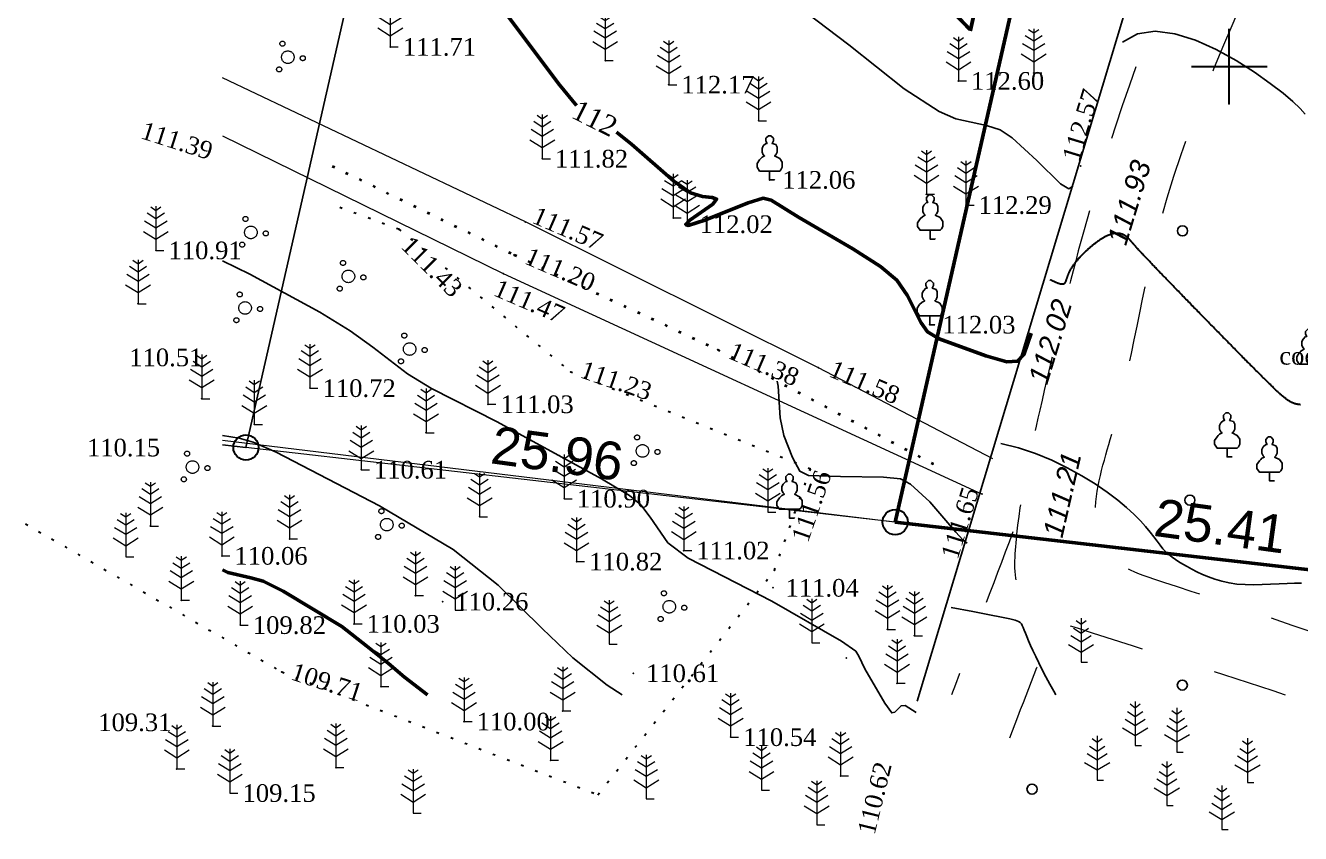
# Model space of a CAD drawing. Header units: millimetres. Extents: x 5405602 to 5405708, y 5524770 to 5524846.
# Drawn here: x 5405602.2 to 5405652.8, y 5524769.5 to 5524801.6 of the extents above; entities that cross this region are included whole.
import ezdxf
from ezdxf.enums import TextEntityAlignment as Align

# ---------------------------------------------------------------- set-up
doc = ezdxf.new("R2010")
doc.units = ezdxf.units.MM
for name, pattern in [('0', [0]), ('1', [6, 3, -3]), ('HIDDEN', [0.5, 0, -0.5]), ('суцільна', [50, 50, 0])]:
    doc.linetypes.add(name, pattern=pattern)
for name, color, linetype, lineweight in [('11900000', 1, 'Continuous', 30), ('Горизонтали--MAJ', 32, 'Continuous', 30), ('Контур', 7, 'HIDDEN', 30), ('ограждение', 7, 'ZABOR', 20), ('рельеф', 7, 'Continuous', 0), ('ТОЧКИ', 7, 'Continuous', 30), ('усл. знак', 7, 'суцільна', 20)]:
    doc.layers.add(name, color=color, linetype=linetype, lineweight=lineweight)
for name, color, linetype in [('12000000', 7, 'Continuous'), ('61420000', 7, 'Continuous'), ('71132010', 94, 'Continuous'), ('71132060', 7, '0'), ('SC007', 7, 'Continuous'), ('вис_1_1', 170, 'Continuous'), ('горизонт_1', 12, 'Continuous'), ('горизонтали', 42, 'Continuous'), ('Горизонтали--MIN', 32, 'Continuous'), ('Ділянки_Межі', 10, 'Continuous'), ('надписи', 7, 'Continuous'), ('Ограда каменная', 7, 'g5_472'), ('промеры', 185, 'Continuous'), ('Растительность', 7, 'Continuous')]:
    doc.layers.add(name, color=color, linetype=linetype)
doc.styles.get("Standard").update_dxf_attribs({"font": 'arial.ttf'})
doc.styles.add('times', font='times.ttf')
doc.styles.add('WMF-Arial Cyr2', font='ariali.ttf')
doc.linetypes.add('g5_472', pattern='A,0,-4,[25,GUGK_2005.shx,S=0.4,R=0,X=0,Y=-0.2],0', length=4)
doc.linetypes.add('ZABOR', pattern='A,1,-0.1,[132,ltypeshp.shx,S=0.25,R=0,X=-0.1,Y=0],-0.4,1', length=2.5)
doc.linetypes.add('ЗаборДерПр', pattern='A,1,[130,ltypeshp.shx,S=0.25,R=0,X=0,Y=-0.25],1.5', length=2.5)
doc.linetypes.add('канава 0', pattern='A,0.9,0,["|",Standard,S=0.25,R=0,X=0,Y=0],0.1', length=1)

# ---------------------------------------------------------------- blocks, each defined once
blk = doc.blocks.new('A$C51FE15A3')
at = {"layer": 'Растительность', "color": 94, "lineweight": 0}
for points in [[(-0.201, 1.726), (0, 1.584), (0.201, 1.726)], [(0, 1.75), (0, 0), (0.319, 0)], [(-0.447, 1.172), (0, 0.895), (0.447, 1.172)], [(-0.343, 1.489), (0, 1.267), (0.343, 1.489)], [(-0.493, 0.753), (0, 0.444), (0.493, 0.753)]]:
    blk.add_lwpolyline(points, dxfattribs=at)
blk = doc.blocks.new('A$C2ACB5305')
at = {"layer": 'Растительность'}
blk.add_lwpolyline([(0.2, 0), (0.2, 0), (0, 0), (0, 0.35), (-0.4, 0.35), (-0.5, 0.5), (-0.5, 0.65), (-0.4, 0.8), (-0.3, 0.9), (-0.2, 0.95), (-0.25, 1), (-0.3, 1.1), (-0.3, 1.25), (-0.25, 1.35), (-0.15, 1.45), (-0.1, 1.45), (-0.15, 1.55), (-0.15, 1.65), (-0.05, 1.75), (0.05, 1.75), (0.15, 1.65), (0.15, 1.55), (0.1, 1.45), (0.25, 1.4), (0.3, 1.3), (0.3, 1.1), (0.25, 1), (0.2, 0.95), (0.4, 0.85), (0.5, 0.7), (0.5, 0.5), (0.45, 0.4), (0.4, 0.35), (0, 0.35)], dxfattribs=at)
blk = doc.blocks.new('A$C72385B22')
at = {"layer": 'усл. знак'}
for centre, radius in [((-0.02, 1.49), 0.25), ((0, 0), 0.625), ((-1.29, -0.64), 0.25), ((1.28, -0.76), 0.25)]:
    blk.add_circle(centre, radius, dxfattribs=at)
blk = doc.blocks.new('SYMBOL71132010')
at = {"layer": 'SC007'}
for points in [[(0.05, 1.75), (-0.05, 1.75), (-0.15, 1.65), (-0.15, 1.55), (-0.1, 1.45), (-0.15, 1.45), (-0.25, 1.35), (-0.3, 1.25), (-0.3, 1.1), (-0.25, 1), (-0.2, 0.95), (-0.3, 0.9), (-0.35, 0.85), (-0.4, 0.8), (-0.5, 0.65), (-0.5, 0.5), (-0.4, 0.35), (-0.3, 0.35), (-0.1, 0.35), (0, 0.35), (0.15, 0.35), (0.4, 0.35), (0.45, 0.4), (0.5, 0.5), (0.5, 0.7), (0.4, 0.85), (0.2, 0.95), (0.25, 1), (0.3, 1.1), (0.3, 1.3), (0.25, 1.4), (0.1, 1.45), (0.15, 1.55), (0.15, 1.65), (0.05, 1.75)], [(0, 0.35), (0, 0), (0.2, 0)]]:
    blk.add_lwpolyline(points, dxfattribs=at)
blk = doc.blocks.new('SYMBOL71132060')
at = {"layer": 'SC007', "color": 94, "lineweight": 0}
for points in [[(-0.2, 1.65), (0, 1.5), (0.2, 1.65)], [(0, 1.75), (0, 0), (0.25, 0)], [(-0.4, 1.05), (0, 0.8), (0.4, 1.05)], [(-0.3, 1.35), (0, 1.15), (0.3, 1.35)], [(-0.5, 0.7), (0, 0.4), (0.5, 0.7)]]:
    blk.add_lwpolyline(points, dxfattribs=at)

msp = doc.modelspace()

# ---------------------------------------------------------------- hatches: boundary and pattern name
at = {"layer": '12000000', "lineweight": 15, "ltscale": 0.02, "extrusion": (-0.000964997, -0.001555, 0.999998)}
for points in [[(5404025.82, 5522173.277, 1), (5404026.157, 5522173.299, 1)], [(5404023.72, 5522172.639, 1), (5404024.057, 5522172.66, 1)], [(5404023.268, 5522161.132, 1), (5404023.605, 5522161.154, 1)]]:
    msp.add_hatch(color=7, dxfattribs=at).paths.add_polyline_path(points)

# ---------------------------------------------------------------- linework, layer by layer
at = {"layer": '11900000', "color": 0, "linetype": '0', "lineweight": 15, "ltscale": 0.7}
for points in [[(5405650, 5524798.496), (5405650, 5524801.504)], [(5405650, 5524798.496), (5405650, 5524801.504)], [(5405650, 5524798.496), (5405650, 5524801.504)], [(5405650, 5524798.496), (5405650, 5524801.504)], [(5405650, 5524798.496), (5405650, 5524801.504)], [(5405650, 5524798.496), (5405650, 5524801.504)], [(5405650, 5524798.496), (5405650, 5524801.504)], [(5405650, 5524798.496), (5405650, 5524801.504)], [(5405650, 5524798.496), (5405650, 5524801.504)], [(5405650, 5524798.496), (5405650, 5524801.504)], [(5405650, 5524798.496), (5405650, 5524801.504)], [(5405650, 5524798.496), (5405650, 5524801.504)], [(5405650, 5524798.496), (5405650, 5524801.504)], [(5405650, 5524798.496), (5405650, 5524801.504)], [(5405650, 5524798.496), (5405650, 5524801.504)], [(5405650, 5524798.496), (5405650, 5524801.504)], [(5405650, 5524798.496), (5405650, 5524801.504)], [(5405650, 5524798.496), (5405650, 5524801.504)], [(5405650, 5524798.496), (5405650, 5524801.504)], [(5405650, 5524798.496), (5405650, 5524801.504)], [(5405650, 5524798.496), (5405650, 5524801.504)], [(5405650, 5524798.496), (5405650, 5524801.504)], [(5405650, 5524798.496), (5405650, 5524801.504)], [(5405650, 5524798.496), (5405650, 5524801.504)], [(5405650, 5524798.496), (5405650, 5524801.504)], [(5405650, 5524798.496), (5405650, 5524801.504)], [(5405650, 5524798.496), (5405650, 5524801.504)], [(5405648.496, 5524800), (5405651.504, 5524800)], [(5405648.496, 5524800), (5405651.504, 5524800)], [(5405648.496, 5524800), (5405651.504, 5524800)], [(5405648.496, 5524800), (5405651.504, 5524800)], [(5405648.496, 5524800), (5405651.504, 5524800)], [(5405648.496, 5524800), (5405651.504, 5524800)], [(5405648.496, 5524800), (5405651.504, 5524800)], [(5405648.496, 5524800), (5405651.504, 5524800)], [(5405648.496, 5524800), (5405651.504, 5524800)], [(5405648.496, 5524800), (5405651.504, 5524800)], [(5405648.496, 5524800), (5405651.504, 5524800)], [(5405648.496, 5524800), (5405651.504, 5524800)], [(5405648.496, 5524800), (5405651.504, 5524800)], [(5405648.496, 5524800), (5405651.504, 5524800)], [(5405648.496, 5524800), (5405651.504, 5524800)]]:
    msp.add_lwpolyline(points, dxfattribs=at)
at = {"layer": '11900000', "linetype": '0', "lineweight": 15, "ltscale": 0.7}
for points in [[(5405650, 5524798.496), (5405650, 5524801.504)], [(5405650, 5524798.496), (5405650, 5524801.504)], [(5405650, 5524798.496), (5405650, 5524801.504)], [(5405650, 5524798.496), (5405650, 5524801.504)], [(5405650, 5524798.496), (5405650, 5524801.504)], [(5405648.496, 5524800), (5405651.504, 5524800)], [(5405648.496, 5524800), (5405651.504, 5524800)]]:
    msp.add_lwpolyline(points, dxfattribs=at)
at = {"layer": '11900000', "color": 7}
for points in [[(5405650, 5524798.5, 0), (5405650, 5524801.5, 0)], [(5405650, 5524798.5, 0), (5405650, 5524801.5, 0)], [(5405648.5, 5524800, 0), (5405651.5, 5524800, 0)], [(5405648.5, 5524800, 0), (5405651.5, 5524800, 0)]]:
    msp.add_polyline3d(points, dxfattribs=at)
at = {"layer": '61420000', "linetype": '1', "lineweight": 15}
for points, knots in [([(5405658.253, 5524839.913), (5405656.971, 5524836.476), (5405654.797, 5524830.706), (5405654.512, 5524822.839), (5405653.641, 5524816.985), (5405651.464, 5524811.523), (5405647.501, 5524803.754), (5405644.475, 5524795.086), (5405642.545, 5524786.661), (5405641.536, 5524782.343), (5405641.37, 5524778.552), (5405646.186, 5524776.965), (5405649.631, 5524775.925), (5405652.218, 5524775.054)], [267.344745, 267.344745, 267.344745, 267.344745, 278.270441, 285.703111, 290.811349, 295.944316, 303.243347, 316.96995, 323.468375, 328.835097, 330.952065, 333.544824, 342.077655, 342.077655, 342.077655, 342.077655]), ([(5405671.291, 5524770.616), (5405670.961, 5524770.745), (5405665.622, 5524772.827), (5405657.539, 5524776.098), (5405649.507, 5524778.853), (5405644.881, 5524780.314), (5405644.535, 5524782.9), (5405645.972, 5524787.059), (5405647.299, 5524796.414), (5405651.023, 5524803.154), (5405653.437, 5524810.013), (5405655.305, 5524809.769), (5405656.952, 5524810.286), (5405658.697, 5524809.22), (5405667.778, 5524806.956), (5405680.444, 5524800.22), (5405692.962, 5524795.021), (5405697.908, 5524793.036)], [193.245061, 193.245061, 193.245061, 193.245061, 194.298529, 210.268166, 218.737077, 221.680796, 222.725351, 226.119576, 234.832274, 250.19536, 252.103309, 253.101857, 255.347995, 257.070206, 258.899568, 283.531127, 299.526473, 299.526473, 299.526473, 299.526473])]:
    msp.add_open_spline(points, degree=3, knots=knots, dxfattribs=at)
for points in [[(5405641.406, 5524781.518), (5405640.591, 5524779.365), (5405639.775, 5524777.211), (5405638.971, 5524775.054)], [(5405641.282, 5524773.348), (5405641.854, 5524774.834), (5405642.43, 5524776.318), (5405643.007, 5524777.802)]]:
    msp.add_open_spline(points, degree=3, dxfattribs=at)
at = {"layer": 'вис_1_1', "color": 7}
for p in [(5405616.67, 5524800.78, 111.71), (5405625.21, 5524800.24, 112.17), (5405642.23, 5524799.75, 112.66), (5405627.73, 5524799.28, 112.17), (5405639.24, 5524799.43, 112.6), (5405631.3, 5524797.85, 112.23), (5405622.71, 5524796.34, 111.82), (5405644.1, 5524796.05, 112.57), (5405631.74, 5524795.5, 112.06), (5405637.97, 5524794.93, 112.29), (5405639.54, 5524794.5, 112.29), (5405627.91, 5524793.99, 111.93), (5405617.01, 5524793.54, 111.43), (5405622.04, 5524793.83, 111.57), (5405628.46, 5524793.74, 112.02), (5405638.12, 5524793.15, 112.16), (5405607.36, 5524792.7, 110.91), (5405621.59, 5524792.52, 111.2), (5405621.16, 5524791.78, 111.47), (5405606.65, 5524790.58, 110.75), (5405638.1, 5524789.75, 112.03), (5405629.68, 5524788.76, 111.38), (5405623.84, 5524787.87, 111.23), (5405633.68, 5524788.04, 111.58), (5405609.18, 5524786.81, 110.64), (5405613.48, 5524787.23, 110.72), (5405620.55, 5524786.59, 111.03), (5405611.27, 5524785.79, 110.57), (5405618.09, 5524785.46, 110.87), (5405615.52, 5524783.99, 110.61), (5405633.36, 5524784.01, 111.56), (5405638.23, 5524784.22, 111.59), (5405623.58, 5524782.84, 110.9), (5405640.18, 5524783.02, 111.65), (5405630.22, 5524782.7, 111.13), (5405607.14, 5524781.75, 110.06), (5405620.22, 5524782.12, 110.7), (5405632.53, 5524782.07, 111.19), (5405612.67, 5524781.24, 110.16), (5405628.33, 5524780.78, 111.02), (5405609.98, 5524780.57, 110.06), (5405624.07, 5524780.34, 110.82), (5405631.93, 5524779.99, 111.08), (5405631.87, 5524779.3, 111.04), (5405608.37, 5524778.81, 109.75), (5405617.67, 5524778.99, 110.19), (5405618.75, 5524778.75, 110.26), (5405610.71, 5524777.82, 109.82), (5405615.23, 5524777.87, 110.03), (5405636.42, 5524777.65, 111.11), (5405637.49, 5524777.4, 111.18), (5405634.79, 5524776.52, 110.96), (5405612.36, 5524775.96, 109.71), (5405626.33, 5524775.91, 110.61), (5405616.3, 5524775.38, 109.94), (5405636.8, 5524775.51, 111.1), (5405623.52, 5524774.41, 110.31), (5405609.62, 5524773.81, 109.41), (5405619.6, 5524773.99, 110), (5405630.19, 5524773.37, 110.54), (5405608.19, 5524772.11, 109.21), (5405614.51, 5524772.16, 109.53), (5405623.04, 5524772.45, 110.1), (5405634.56, 5524771.83, 110.65)]:
    msp.add_point(p, dxfattribs=at)
at = {"layer": 'горизонт_1', "color": 32}
for points in [[(5405633.19, 5524802.15, 112.5), (5405634.88, 5524800.86, 112.5), (5405637.09, 5524799.11, 112.5), (5405638.47, 5524798.21, 112.5), (5405639.14, 5524797.93, 112.5), (5405640.36, 5524797.66, 112.5), (5405640.9, 5524797.49, 112.5), (5405641.38, 5524797.17, 112.5), (5405642.35, 5524796.27, 112.5), (5405643.29, 5524795.34, 112.5), (5405643.63, 5524795.15, 112.5), (5405643.78, 5524795.25, 112.5)], [(5405610.002, 5524792.284, 111), (5405611.09, 5524791.76, 111), (5405613.87, 5524790.25, 111), (5405615.08, 5524789.51, 111), (5405615.98, 5524788.86, 111), (5405617.36, 5524787.8, 111), (5405618.31, 5524787.21, 111), (5405620.92, 5524785.89, 111), (5405625.06, 5524783.63, 111), (5405626.18, 5524782.96, 111), (5405626.62, 5524782.59, 111), (5405627, 5524782.11, 111), (5405627.69, 5524781.09, 111), (5405628.5, 5524780.48, 111), (5405631.83, 5524778.77, 111), (5405634.59, 5524777.18, 111), (5405635.16, 5524776.78, 111), (5405635.29, 5524776.59, 111), (5405635.52, 5524776.08, 111), (5405636.32, 5524774.72, 111), (5405636.59, 5524774.33, 111), (5405636.71, 5524774.36, 111), (5405636.96, 5524774.62, 111), (5405637.13, 5524774.63, 111), (5405637.56, 5524774.35, 111)], [(5405610.002, 5524785.353, 110.5), (5405610.67, 5524785.24, 110.5), (5405611.23, 5524785.09, 110.5), (5405612.14, 5524784.69, 110.5), (5405616.24, 5524782.55, 110.5), (5405619.17, 5524780.82, 110.5), (5405620.95, 5524779.41, 110.5), (5405622.71, 5524777.68, 110.5), (5405623.92, 5524776.52, 110.5), (5405625.28, 5524775.43, 110.5), (5405625.877, 5524775.054, 110.5)]]:
    msp.add_polyline3d(points, dxfattribs=at)
at = {"layer": 'горизонтали', "color": 32, "lineweight": 50}
for points in [[(5405610.002, 5524806.99, 112), (5405610.05, 5524806.95, 112), (5405610.54, 5524806.77, 112), (5405611.52, 5524806.66, 112), (5405612.77, 5524806.61, 112), (5405613.44, 5524806.52, 112), (5405613.97, 5524806.31, 112), (5405614.59, 5524805.86, 112), (5405615.88, 5524804.82, 112), (5405616.54, 5524804.63, 112), (5405617.48, 5524804.63, 112), (5405618.07, 5524804.55, 112), (5405618.63, 5524804.3, 112), (5405619.41, 5524803.75, 112), (5405621.27, 5524802.09, 112), (5405623.39, 5524799.28, 112), (5405624.07, 5524798.45, 112)], [(5405625.654, 5524797.392, 112), (5405626.25, 5524796.92, 112), (5405627.94, 5524795.45, 112), (5405628.6, 5524794.98, 112), (5405629.07, 5524794.84, 112), (5405629.46, 5524794.8, 112), (5405629.63, 5524794.74, 112), (5405629.48, 5524794.54, 112), (5405628.57, 5524793.9, 112), (5405628.41, 5524793.73, 112), (5405628.51, 5524793.69, 112), (5405629.16, 5524793.9, 112), (5405630.89, 5524794.59, 112), (5405631.48, 5524794.77, 112), (5405631.8, 5524794.69, 112), (5405632.89, 5524794.02, 112), (5405635.05, 5524792.76, 112), (5405636.14, 5524792.06, 112), (5405636.79, 5524791.52, 112), (5405637.21, 5524790.92, 112), (5405637.76, 5524789.82, 112), (5405638.01, 5524789.47, 112), (5405638.48, 5524789.19, 112), (5405640.33, 5524788.51, 112), (5405641.16, 5524788.28, 112), (5405641.59, 5524788.3, 112), (5405641.84, 5524788.57, 112), (5405642.13, 5524789.41, 112)], [(5405610.002, 5524780.01, 110), (5405610.22, 5524779.91, 110), (5405611.13, 5524779.7, 110), (5405611.62, 5524779.57, 110), (5405612.41, 5524779.17, 110), (5405614.75, 5524777.76, 110), (5405615.74, 5524776.98, 110), (5405616.6, 5524776.29, 110), (5405617.24, 5524775.75, 110), (5405618.15, 5524775.054, 110)]]:
    msp.add_polyline3d(points, dxfattribs=at)
at = {"layer": 'горизонтали', "color": 32}
msp.add_polyline3d([(5405632.045, 5524787.504, 111.5), (5405632.08, 5524787.31, 111.5), (5405632.16, 5524786.05, 111.5), (5405632.3, 5524785.35, 111.5), (5405632.65, 5524784.47, 111.5), (5405632.94, 5524783.93, 111.5), (5405633.28, 5524783.76, 111.5), (5405634.56, 5524783.72, 111.5), (5405636.27, 5524783.7, 111.5), (5405636.94, 5524783.63, 111.5), (5405637.34, 5524783.42, 111.5), (5405638.1, 5524782.71, 111.5), (5405639.14, 5524781.51, 111.5), (5405639.42, 5524781.2, 111.5), (5405639.59, 5524781.07, 111.5)], dxfattribs=at)
at = {"layer": 'Горизонтали--MAJ'}
msp.add_lwpolyline([(5405652.834, 5524786.571), (5405652.815, 5524786.572), (5405652.797, 5524786.574), (5405652.778, 5524786.576), (5405652.76, 5524786.578), (5405652.742, 5524786.581), (5405652.725, 5524786.583), (5405652.707, 5524786.587), (5405652.69, 5524786.59), (5405652.673, 5524786.593), (5405652.656, 5524786.597), (5405652.639, 5524786.602), (5405652.622, 5524786.606), (5405652.605, 5524786.611), (5405652.588, 5524786.617), (5405652.572, 5524786.622), (5405652.555, 5524786.628), (5405652.539, 5524786.635), (5405652.522, 5524786.642), (5405652.506, 5524786.649), (5405652.489, 5524786.656), (5405652.472, 5524786.664), (5405652.456, 5524786.673), (5405652.439, 5524786.682), (5405652.422, 5524786.691), (5405652.405, 5524786.701), (5405652.387, 5524786.711), (5405652.37, 5524786.722), (5405652.352, 5524786.733), (5405652.335, 5524786.745), (5405652.317, 5524786.758), (5405652.298, 5524786.77), (5405652.28, 5524786.784), (5405652.261, 5524786.798), (5405652.242, 5524786.812), (5405652.223, 5524786.827), (5405652.203, 5524786.843), (5405652.183, 5524786.859), (5405652.162, 5524786.876), (5405652.142, 5524786.893), (5405652.12, 5524786.911), (5405652.099, 5524786.93), (5405652.077, 5524786.949), (5405652.054, 5524786.969), (5405652.031, 5524786.989), (5405652.008, 5524787.01), (5405651.984, 5524787.032), (5405651.959, 5524787.055), (5405651.934, 5524787.078), (5405651.908, 5524787.102), (5405651.882, 5524787.126), (5405651.855, 5524787.152), (5405651.828, 5524787.178), (5405651.8, 5524787.205), (5405651.771, 5524787.232), (5405651.742, 5524787.26), (5405651.712, 5524787.29), (5405651.681, 5524787.319), (5405651.65, 5524787.35), (5405651.618, 5524787.381), (5405651.585, 5524787.413), (5405651.551, 5524787.446), (5405651.517, 5524787.479), (5405651.483, 5524787.514), (5405651.447, 5524787.549), (5405651.411, 5524787.584), (5405651.374, 5524787.621), (5405651.337, 5524787.658), (5405651.299, 5524787.695), (5405651.261, 5524787.733), (5405651.222, 5524787.772), (5405651.182, 5524787.812), (5405651.142, 5524787.852), (5405651.101, 5524787.893), (5405651.06, 5524787.934), (5405651.018, 5524787.976), (5405650.976, 5524788.018), (5405650.934, 5524788.061), (5405650.89, 5524788.104), (5405650.847, 5524788.148), (5405650.803, 5524788.192), (5405650.759, 5524788.236), (5405650.714, 5524788.281), (5405650.669, 5524788.327), (5405650.623, 5524788.373), (5405650.578, 5524788.419), (5405650.531, 5524788.466), (5405650.485, 5524788.512), (5405650.438, 5524788.56), (5405650.391, 5524788.607), (5405650.344, 5524788.655), (5405650.296, 5524788.703), (5405650.249, 5524788.752), (5405650.201, 5524788.8), (5405650.153, 5524788.849), (5405650.104, 5524788.898), (5405650.056, 5524788.947), (5405650.007, 5524788.997), (5405649.958, 5524789.047), (5405649.909, 5524789.096), (5405649.86, 5524789.146), (5405649.811, 5524789.196), (5405649.762, 5524789.246), (5405649.713, 5524789.296), (5405649.663, 5524789.347), (5405649.614, 5524789.397), (5405649.565, 5524789.447), (5405649.515, 5524789.498), (5405649.466, 5524789.548), (5405649.416, 5524789.598), (5405649.367, 5524789.649), (5405649.318, 5524789.699), (5405649.269, 5524789.749), (5405649.22, 5524789.799), (5405649.171, 5524789.849), (5405649.122, 5524789.899), (5405649.073, 5524789.949), (5405649.025, 5524789.998), (5405648.976, 5524790.048), (5405648.928, 5524790.097), (5405648.88, 5524790.146), (5405648.833, 5524790.195), (5405648.785, 5524790.244), (5405648.738, 5524790.292), (5405648.691, 5524790.34), (5405648.644, 5524790.388), (5405648.597, 5524790.436), (5405648.551, 5524790.483), (5405648.505, 5524790.531), (5405648.459, 5524790.578), (5405648.414, 5524790.624), (5405648.369, 5524790.67), (5405648.324, 5524790.717), (5405648.279, 5524790.762), (5405648.235, 5524790.808), (5405648.191, 5524790.853), (5405648.147, 5524790.898), (5405648.104, 5524790.942), (5405648.061, 5524790.986), (5405648.018, 5524791.03), (5405647.976, 5524791.074), (5405647.934, 5524791.117), (5405647.893, 5524791.159), (5405647.851, 5524791.202), (5405647.811, 5524791.244), (5405647.77, 5524791.286), (5405647.73, 5524791.327), (5405647.69, 5524791.368), (5405647.651, 5524791.408), (5405647.612, 5524791.449), (5405647.574, 5524791.488), (5405647.536, 5524791.528), (5405647.498, 5524791.567), (5405647.461, 5524791.605), (5405647.424, 5524791.644), (5405647.387, 5524791.681), (5405647.351, 5524791.719), (5405647.316, 5524791.755), (5405647.281, 5524791.792), (5405647.246, 5524791.828), (5405647.212, 5524791.863), (5405647.178, 5524791.898), (5405647.145, 5524791.933), (5405647.112, 5524791.967), (5405647.08, 5524792.001), (5405647.048, 5524792.034), (5405647.017, 5524792.067), (5405646.986, 5524792.099), (5405646.955, 5524792.131), (5405646.926, 5524792.162), (5405646.896, 5524792.193), (5405646.867, 5524792.223), (5405646.839, 5524792.253), (5405646.811, 5524792.282), (5405646.784, 5524792.311), (5405646.758, 5524792.339), (5405646.731, 5524792.366), (5405646.706, 5524792.393), (5405646.681, 5524792.42), (5405646.656, 5524792.446), (5405646.633, 5524792.471), (5405646.609, 5524792.496), (5405646.587, 5524792.52), (5405646.564, 5524792.544), (5405646.543, 5524792.567), (5405646.522, 5524792.59), (5405646.501, 5524792.612), (5405646.482, 5524792.633), (5405646.462, 5524792.654), (5405646.444, 5524792.675), (5405646.426, 5524792.694), (5405646.408, 5524792.713), (5405646.391, 5524792.732), (5405646.375, 5524792.75), (5405646.359, 5524792.768), (5405646.343, 5524792.785), (5405646.328, 5524792.802), (5405646.314, 5524792.818), (5405646.3, 5524792.833), (5405646.286, 5524792.848), (5405646.273, 5524792.863), (5405646.26, 5524792.877), (5405646.248, 5524792.891), (5405646.236, 5524792.904), (5405646.225, 5524792.917), (5405646.214, 5524792.93), (5405646.203, 5524792.942), (5405646.193, 5524792.954), (5405646.183, 5524792.965), (5405646.174, 5524792.976), (5405646.164, 5524792.987), (5405646.156, 5524792.997), (5405646.147, 5524793.007), (5405646.139, 5524793.016), (5405646.131, 5524793.026), (5405646.123, 5524793.035), (5405646.115, 5524793.043), (5405646.108, 5524793.052), (5405646.101, 5524793.06), (5405646.094, 5524793.068), (5405646.088, 5524793.075), (5405646.081, 5524793.083), (5405646.075, 5524793.09), (5405646.069, 5524793.097), (5405646.063, 5524793.103), (5405646.057, 5524793.11), (5405646.052, 5524793.116), (5405646.046, 5524793.122), (5405646.041, 5524793.128), (5405646.036, 5524793.134), (5405646.031, 5524793.14), (5405646.025, 5524793.145), (5405646.02, 5524793.151), (5405646.015, 5524793.156), (5405646.011, 5524793.161), (5405646.006, 5524793.166), (5405646.001, 5524793.171), (5405645.996, 5524793.176), (5405645.991, 5524793.181), (5405645.986, 5524793.185), (5405645.981, 5524793.19), (5405645.976, 5524793.195), (5405645.971, 5524793.199), (5405645.966, 5524793.204), (5405645.961, 5524793.208), (5405645.955, 5524793.213), (5405645.95, 5524793.218), (5405645.944, 5524793.222), (5405645.939, 5524793.227), (5405645.933, 5524793.232), (5405645.927, 5524793.236), (5405645.921, 5524793.241), (5405645.915, 5524793.246), (5405645.908, 5524793.251), (5405645.902, 5524793.255), (5405645.895, 5524793.26), (5405645.888, 5524793.265), (5405645.881, 5524793.27), (5405645.874, 5524793.275), (5405645.866, 5524793.28), (5405645.859, 5524793.284), (5405645.851, 5524793.289), (5405645.843, 5524793.294), (5405645.835, 5524793.299), (5405645.827, 5524793.303), (5405645.818, 5524793.308), (5405645.809, 5524793.313), (5405645.8, 5524793.317), (5405645.791, 5524793.321), (5405645.782, 5524793.326), (5405645.772, 5524793.33), (5405645.762, 5524793.334), (5405645.753, 5524793.338), (5405645.742, 5524793.342), (5405645.732, 5524793.345), (5405645.721, 5524793.349), (5405645.711, 5524793.352), (5405645.7, 5524793.355), (5405645.688, 5524793.358), (5405645.677, 5524793.361), (5405645.665, 5524793.364), (5405645.653, 5524793.366), (5405645.641, 5524793.368), (5405645.629, 5524793.37), (5405645.616, 5524793.372), (5405645.603, 5524793.373), (5405645.59, 5524793.374), (5405645.577, 5524793.375), (5405645.564, 5524793.376), (5405645.55, 5524793.376), (5405645.536, 5524793.376), (5405645.522, 5524793.376), (5405645.507, 5524793.376), (5405645.492, 5524793.375), (5405645.477, 5524793.374), (5405645.462, 5524793.372), (5405645.447, 5524793.37), (5405645.431, 5524793.368), (5405645.415, 5524793.365), (5405645.399, 5524793.362), (5405645.382, 5524793.359), (5405645.366, 5524793.355), (5405645.349, 5524793.351), (5405645.331, 5524793.347), (5405645.314, 5524793.342), (5405645.296, 5524793.336), (5405645.278, 5524793.33), (5405645.259, 5524793.324), (5405645.241, 5524793.317), (5405645.222, 5524793.31), (5405645.203, 5524793.302), (5405645.183, 5524793.294), (5405645.164, 5524793.286), (5405645.144, 5524793.277), (5405645.123, 5524793.267), (5405645.103, 5524793.257), (5405645.082, 5524793.246), (5405645.061, 5524793.235), (5405645.04, 5524793.224), (5405645.018, 5524793.212), (5405644.997, 5524793.199), (5405644.975, 5524793.186), (5405644.953, 5524793.173), (5405644.931, 5524793.159), (5405644.908, 5524793.145), (5405644.885, 5524793.13), (5405644.863, 5524793.115), (5405644.84, 5524793.1), (5405644.817, 5524793.084), (5405644.794, 5524793.068), (5405644.77, 5524793.052), (5405644.747, 5524793.035), (5405644.724, 5524793.018), (5405644.7, 5524793), (5405644.677, 5524792.983), (5405644.653, 5524792.965), (5405644.629, 5524792.946), (5405644.606, 5524792.928), (5405644.582, 5524792.909), (5405644.559, 5524792.89), (5405644.535, 5524792.871), (5405644.512, 5524792.851), (5405644.488, 5524792.831), (5405644.465, 5524792.811), (5405644.441, 5524792.791), (5405644.418, 5524792.771), (5405644.395, 5524792.751), (5405644.372, 5524792.73), (5405644.349, 5524792.709), (5405644.326, 5524792.688), (5405644.303, 5524792.667), (5405644.281, 5524792.646), (5405644.258, 5524792.625), (5405644.236, 5524792.604), (5405644.214, 5524792.582), (5405644.192, 5524792.561), (5405644.171, 5524792.54), (5405644.15, 5524792.518), (5405644.128, 5524792.497), (5405644.108, 5524792.475), (5405644.087, 5524792.453), (5405644.067, 5524792.432), (5405644.047, 5524792.41), (5405644.027, 5524792.389), (5405644.008, 5524792.368), (5405643.989, 5524792.346), (5405643.97, 5524792.325), (5405643.952, 5524792.304), (5405643.934, 5524792.283), (5405643.916, 5524792.262), (5405643.899, 5524792.241), (5405643.882, 5524792.22), (5405643.866, 5524792.199), (5405643.85, 5524792.179), (5405643.834, 5524792.158), (5405643.819, 5524792.138), (5405643.805, 5524792.118), (5405643.79, 5524792.098), (5405643.777, 5524792.079), (5405643.763, 5524792.059), (5405643.751, 5524792.04), (5405643.738, 5524792.021), (5405643.726, 5524792.003), (5405643.715, 5524791.984), (5405643.704, 5524791.966), (5405643.693, 5524791.948), (5405643.683, 5524791.93), (5405643.673, 5524791.912), (5405643.664, 5524791.895), (5405643.655, 5524791.878), (5405643.646, 5524791.861), (5405643.638, 5524791.844), (5405643.63, 5524791.827), (5405643.622, 5524791.811), (5405643.615, 5524791.795), (5405643.608, 5524791.78), (5405643.601, 5524791.764), (5405643.595, 5524791.749), (5405643.589, 5524791.734), (5405643.583, 5524791.719), (5405643.577, 5524791.705), (5405643.572, 5524791.691), (5405643.567, 5524791.677), (5405643.562, 5524791.663), (5405643.557, 5524791.65), (5405643.553, 5524791.637), (5405643.548, 5524791.624), (5405643.544, 5524791.611), (5405643.54, 5524791.599), (5405643.536, 5524791.587), (5405643.532, 5524791.575), (5405643.528, 5524791.564), (5405643.525, 5524791.553), (5405643.521, 5524791.542), (5405643.518, 5524791.531), (5405643.514, 5524791.521), (5405643.511, 5524791.511), (5405643.508, 5524791.501), (5405643.505, 5524791.492), (5405643.501, 5524791.483), (5405643.498, 5524791.474), (5405643.495, 5524791.465), (5405643.492, 5524791.457), (5405643.488, 5524791.449), (5405643.485, 5524791.441), (5405643.482, 5524791.434), (5405643.478, 5524791.427), (5405643.475, 5524791.42), (5405643.471, 5524791.414), (5405643.467, 5524791.408), (5405643.464, 5524791.402), (5405643.46, 5524791.396), (5405643.456, 5524791.391), (5405643.451, 5524791.386), (5405643.447, 5524791.382), (5405643.442, 5524791.378), (5405643.437, 5524791.374), (5405643.432, 5524791.37), (5405643.427, 5524791.367), (5405643.422, 5524791.364), (5405643.416, 5524791.361), (5405643.41, 5524791.359), (5405643.404, 5524791.357), (5405643.398, 5524791.356), (5405643.391, 5524791.354), (5405643.385, 5524791.353), (5405643.378, 5524791.353), (5405643.37, 5524791.352), (5405643.363, 5524791.352), (5405643.355, 5524791.352), (5405643.348, 5524791.353), (5405643.339, 5524791.353), (5405643.331, 5524791.354), (5405643.323, 5524791.356), (5405643.314, 5524791.357), (5405643.306, 5524791.359), (5405643.297, 5524791.361), (5405643.288, 5524791.363), (5405643.279, 5524791.365), (5405643.269, 5524791.367), (5405643.26, 5524791.37), (5405643.25, 5524791.373), (5405643.241, 5524791.376), (5405643.231, 5524791.379), (5405643.222, 5524791.382), (5405643.212, 5524791.386), (5405643.202, 5524791.389), (5405643.192, 5524791.393), (5405643.182, 5524791.396), (5405643.173, 5524791.4), (5405643.163, 5524791.404), (5405643.153, 5524791.408), (5405643.143, 5524791.412), (5405643.133, 5524791.416), (5405643.123, 5524791.42), (5405643.114, 5524791.425), (5405643.104, 5524791.429), (5405643.094, 5524791.433), (5405643.085, 5524791.437), (5405643.075, 5524791.442), (5405643.066, 5524791.446), (5405643.057, 5524791.45), (5405643.048, 5524791.454), (5405643.039, 5524791.458), (5405643.03, 5524791.463), (5405643.021, 5524791.467), (5405643.012, 5524791.471), (5405643.003, 5524791.475), (5405642.994, 5524791.479), (5405642.984, 5524791.484), (5405642.975, 5524791.488), (5405642.965, 5524791.492), (5405642.955, 5524791.497), (5405642.945, 5524791.501), (5405642.934, 5524791.506), (5405642.922, 5524791.511), (5405642.91, 5524791.515), (5405642.897, 5524791.52), (5405642.883, 5524791.525)], dxfattribs=at)
at = {"layer": 'Горизонтали--MIN'}
for points in [[(5405645.758, 5524800.962), (5405646.355, 5524801.304), (5405647.06, 5524801.402), (5405647.839, 5524801.301), (5405648.656, 5524801.044), (5405649.479, 5524800.675), (5405650.272, 5524800.237), (5405651, 5524799.775), (5405651.63, 5524799.333), (5405652.135, 5524798.944), (5405652.523, 5524798.614), (5405652.811, 5524798.335), (5405653.015, 5524798.103)], [(5405640.92, 5524785.025), (5405641.62, 5524784.855), (5405642.298, 5524784.632), (5405642.948, 5524784.367), (5405643.564, 5524784.071), (5405644.14, 5524783.754), (5405644.67, 5524783.427), (5405645.147, 5524783.101), (5405645.566, 5524782.785), (5405645.921, 5524782.49), (5405646.22, 5524782.215), (5405646.469, 5524781.962), (5405646.677, 5524781.729), (5405646.851, 5524781.516), (5405647, 5524781.322), (5405647.13, 5524781.148), (5405647.25, 5524780.993), (5405647.366, 5524780.855), (5405647.482, 5524780.733), (5405647.601, 5524780.623), (5405647.725, 5524780.522), (5405647.857, 5524780.427), (5405647.998, 5524780.334), (5405648.152, 5524780.241), (5405648.322, 5524780.145), (5405648.508, 5524780.043), (5405648.712, 5524779.938), (5405648.933, 5524779.834), (5405649.172, 5524779.734), (5405649.429, 5524779.643), (5405649.702, 5524779.562), (5405649.994, 5524779.498), (5405650.302, 5524779.452), (5405650.627, 5524779.427), (5405650.963, 5524779.42), (5405651.304, 5524779.427), (5405651.643, 5524779.441), (5405651.975, 5524779.458), (5405652.293, 5524779.473), (5405652.59, 5524779.482), (5405652.862, 5524779.479)], [(5405638.956, 5524778.525), (5405639.814, 5524778.356), (5405640.468, 5524778.229), (5405640.948, 5524778.134), (5405641.281, 5524778.064), (5405641.498, 5524778.011), (5405641.627, 5524777.967), (5405641.698, 5524777.923), (5405641.739, 5524777.872), (5405641.776, 5524777.807), (5405641.814, 5524777.725), (5405641.856, 5524777.624), (5405641.905, 5524777.504), (5405641.961, 5524777.364), (5405642.028, 5524777.201), (5405642.108, 5524777.016), (5405642.202, 5524776.806), (5405642.312, 5524776.571), (5405642.436, 5524776.316), (5405642.572, 5524776.046), (5405642.718, 5524775.765), (5405642.871, 5524775.48), (5405643.029, 5524775.195), (5405643.111, 5524775.054)]]:
    msp.add_lwpolyline(points, dxfattribs=at)
at = {"layer": 'Ділянки_Межі', "lineweight": 50}
msp.add_lwpolyline([(5405636.727, 5524781.91), (5405646.236, 5524823.743), (5405649.017, 5524835.388), (5405673.52, 5524829.82), (5405661.97, 5524779.01)], close=True, dxfattribs=at)
at = {"layer": 'Ділянки_Межі', "lineweight": 25}
msp.add_lwpolyline([(5405610.002, 5524828.105), (5405620.476, 5524826.844), (5405610.939, 5524784.872), (5405610.002, 5524784.98)], dxfattribs=at)
at = {"layer": 'Ділянки_Межі', "lineweight": 0}
msp.add_lwpolyline([(5405610.939, 5524784.872), (5405620.476, 5524826.844), (5405646.236, 5524823.743), (5405636.727, 5524781.91)], close=True, dxfattribs=at)
at = {"layer": 'Контур', "color": 7, "linetype": 'HIDDEN'}
for points, elevation in [([(5405617.01, 5524793.54), (5405614.359, 5524794.516)], 110.43), ([(5405617.01, 5524793.54), (5405623.84, 5524787.87)], 110.43), ([(5405602.18, 5524781.84), (5405612.36, 5524775.96), (5405624.92, 5524771.08), (5405631.93, 5524779.99), (5405633.36, 5524784.01), (5405623.84, 5524787.87)], 108.76)]:
    msp.add_lwpolyline(points, dxfattribs=dict(at, elevation=elevation))
at = {"layer": 'Ограда каменная', "flags": 128}
msp.add_lwpolyline([(5405649.377, 5524813.858), (5405637.598, 5524774.805)], dxfattribs=at)
at = {"layer": 'ограждение', "color": 7, "linetype": 'ЗаборДерПр'}
msp.add_lwpolyline([(5405640.614, 5524781.43), (5405610.002, 5524785.144)], dxfattribs=at)
at = {"layer": 'Растительность', "color": 7}
for centre in [(5405648.139, 5524793.474), (5405648.437, 5524782.781), (5405648.135, 5524775.439), (5405642.164, 5524771.306)]:
    msp.add_circle(centre, 0.2, dxfattribs=at)
at = {"layer": 'рельеф', "color": 7, "linetype": 'канава 0'}
for points, elevation in [([(5405640.602, 5524784.423), (5405633.68, 5524788.04), (5405622.04, 5524793.83), (5405610.002, 5524799.547)], 2.6), ([(5405610.002, 5524797.25), (5405621.16, 5524791.78), (5405640.18, 5524783.02)], 1.98)]:
    msp.add_lwpolyline(points, dxfattribs=dict(at, elevation=elevation))
at = {"layer": 'рельеф', "color": 7, "linetype": 'HIDDEN', "lineweight": 40, "elevation": 110.95}
msp.add_lwpolyline([(5405614.359, 5524796.048), (5405621.59, 5524792.52), (5405629.68, 5524788.76), (5405638.23, 5524784.22)], dxfattribs=at)
at = {"layer": 'ТОЧКИ'}
for centre in [(5405610.939, 5524784.872), (5405636.727, 5524781.91)]:
    msp.add_circle(centre, 0.5, dxfattribs=at)

# ---------------------------------------------------------------- block references
at = {"layer": '71132010'}
for p in [(5405653.178, 5524787.829, 112.09), (5405649.914, 5524784.501, 111.8), (5405651.598, 5524783.544, 111.81)]:
    msp.add_blockref('SYMBOL71132010', p, dxfattribs=at)
at = {"layer": '71132060'}
for p in [(5405644.111, 5524776.351, 111.14), (5405646.261, 5524773.037, 111.07), (5405647.921, 5524772.779, 111.04), (5405644.753, 5524771.668, 110.95), (5405650.724, 5524771.575, 111.07), (5405647.518, 5524770.659, 110.98), (5405649.702, 5524769.699, 110.98)]:
    msp.add_blockref('SYMBOL71132060', p, dxfattribs=at)
at = {"layer": 'Растительность', "color": 7}
for name, p in [('A$C51FE15A3', (5405616.67, 5524800.78, 110.71)), ('A$C51FE15A3', (5405625.21, 5524800.24, 111.17)), ('A$C51FE15A3', (5405642.23, 5524799.75, 111.66)), ('A$C51FE15A3', (5405627.73, 5524799.28, 111.17)), ('A$C51FE15A3', (5405639.24, 5524799.43, 111.6)), ('A$C51FE15A3', (5405631.3, 5524797.85, 111.23)), ('A$C51FE15A3', (5405622.71, 5524796.34, 110.82)), ('A$C2ACB5305', (5405631.74, 5524795.5, 111.06)), ('A$C51FE15A3', (5405637.97, 5524794.93, 111.29)), ('A$C51FE15A3', (5405639.54, 5524794.5, 111.29)), ('A$C51FE15A3', (5405627.91, 5524793.99, 110.93)), ('A$C51FE15A3', (5405628.46, 5524793.74, 111.02)), ('A$C2ACB5305', (5405638.12, 5524793.15, 111.16)), ('A$C51FE15A3', (5405607.36, 5524792.7, 109.91)), ('A$C51FE15A3', (5405606.65, 5524790.58, 109.75)), ('A$C2ACB5305', (5405638.1, 5524789.75, 111.03)), ('A$C51FE15A3', (5405613.48, 5524787.23, 109.72)), ('A$C51FE15A3', (5405609.18, 5524786.81, 109.64)), ('A$C51FE15A3', (5405620.55, 5524786.59, 110.03)), ('A$C51FE15A3', (5405611.27, 5524785.79, 109.57)), ('A$C51FE15A3', (5405618.09, 5524785.46, 109.87)), ('A$C51FE15A3', (5405615.52, 5524783.99, 109.61)), ('A$C51FE15A3', (5405623.58, 5524782.84, 109.9)), ('A$C51FE15A3', (5405620.22, 5524782.12, 109.7)), ('A$C51FE15A3', (5405631.667, 5524782.306, 110.13)), ('A$C2ACB5305', (5405632.53, 5524782.07, 110.19)), ('A$C51FE15A3', (5405607.14, 5524781.75, 109.06)), ('A$C51FE15A3', (5405612.67, 5524781.24, 109.16)), ('A$C51FE15A3', (5405606.16, 5524780.53, 108.93)), ('A$C51FE15A3', (5405609.98, 5524780.57, 109.06)), ('A$C51FE15A3', (5405628.33, 5524780.78, 110.02)), ('A$C51FE15A3', (5405624.07, 5524780.34, 109.82)), ('A$C51FE15A3', (5405617.67, 5524778.99, 109.19)), ('A$C51FE15A3', (5405608.37, 5524778.81, 108.75)), ('A$C51FE15A3', (5405619.248, 5524778.415, 109.26)), ('A$C51FE15A3', (5405610.71, 5524777.82, 108.82)), ('A$C51FE15A3', (5405615.23, 5524777.87, 109.03)), ('A$C51FE15A3', (5405636.42, 5524777.65, 110.11)), ('A$C51FE15A3', (5405625.37, 5524777.063, 109.61)), ('A$C51FE15A3', (5405633.415, 5524777.119, 109.96)), ('A$C51FE15A3', (5405637.49, 5524777.4, 110.18)), ('A$C51FE15A3', (5405636.8, 5524775.51, 110.1)), ('A$C51FE15A3', (5405616.3, 5524775.38, 108.94)), ('A$C51FE15A3', (5405623.52, 5524774.41, 109.31)), ('A$C51FE15A3', (5405619.6, 5524773.99, 109)), ('A$C51FE15A3', (5405609.62, 5524773.81, 108.41)), ('A$C51FE15A3', (5405630.19, 5524773.37, 109.54)), ('A$C51FE15A3', (5405623.04, 5524772.45, 109.1)), ('A$C51FE15A3', (5405608.19, 5524772.11, 108.21)), ('A$C51FE15A3', (5405614.51, 5524772.16, 108.53)), ('A$C51FE15A3', (5405634.56, 5524771.83, 109.65)), ('A$C51FE15A3', (5405610.3, 5524771.15, 108.15)), ('A$C51FE15A3', (5405626.84, 5524770.92, 109.18)), ('A$C51FE15A3', (5405631.42, 5524771.26, 109.47)), ('A$C51FE15A3', (5405617.58, 5524770.35, 108.58)), ('A$C51FE15A3', (5405633.61, 5524769.89, 109.42))]:
    msp.add_blockref(name, p, dxfattribs=at)
at = {"layer": 'усл. знак', "color": 7, "linetype": 'суцільна', "lineweight": 13, "xscale": 0.3999999998750298, "yscale": 0.3999999998750298, "zscale": 0.3999999998750298, "rotation": 265.3647753868261}
for p in [(5405612.601, 5524800.372), (5405611.132, 5524793.414), (5405615.008, 5524791.667), (5405610.904, 5524790.414), (5405617.44, 5524788.782), (5405626.69, 5524784.737), (5405608.814, 5524784.095), (5405616.533, 5524781.809), (5405627.754, 5524778.549)]:
    msp.add_blockref('A$C72385B22', p, dxfattribs=at)

# ---------------------------------------------------------------- texts
at = {"layer": '12000000', "color": 7, "style": 'WMF-Arial Cyr2'}
for s, rotation, p in [('111.93', 72.8773, (5405645.896, 5524792.853, 111.93)), ('112.02', 72.8773, (5405642.762, 5524787.329, 112.02)), ('111.21', 77.0746, (5405643.367, 5524781.247, 111.21))]:
    msp.add_text(s, height=0.8, rotation=rotation, dxfattribs=at).set_placement(p)
at = {"layer": 'вис_1_1', "color": 7, "style": 'times'}
for s, p in [('111.71', (5405617.17, 5524800.78, 111.71)), ('112.17', (5405628.23, 5524799.28, 112.17)), ('112.60', (5405639.74, 5524799.43, 112.6)), ('111.82', (5405623.21, 5524796.34, 111.82)), ('112.06', (5405632.24, 5524795.5, 112.06)), ('112.29', (5405640.04, 5524794.5, 112.29)), ('112.02', (5405628.96, 5524793.74, 112.02)), ('110.91', (5405607.86, 5524792.7, 110.91)), ('112.03', (5405638.6, 5524789.75, 112.03)), ('110.51', (5405606.3, 5524788.45, 110.51)), ('110.72', (5405613.98, 5524787.23, 110.72)), ('111.03', (5405621.05, 5524786.59, 111.03)), ('110.15', (5405604.62, 5524784.87, 110.15)), ('110.61', (5405616.02, 5524783.99, 110.61)), ('110.90', (5405624.08, 5524782.84, 110.9)), ('110.06', (5405610.48, 5524780.57, 110.06)), ('111.02', (5405628.83, 5524780.78, 111.02)), ('110.82', (5405624.57, 5524780.34, 110.82)), ('111.04', (5405632.37, 5524779.3, 111.04)), ('110.26', (5405619.25, 5524778.75, 110.26)), ('109.82', (5405611.21, 5524777.82, 109.82)), ('110.03', (5405615.73, 5524777.87, 110.03)), ('110.61', (5405626.83, 5524775.91, 110.61)), ('109.31', (5405605.07, 5524773.96, 109.31)), ('110.00', (5405620.1, 5524773.99, 110)), ('110.54', (5405630.69, 5524773.37, 110.54)), ('109.15', (5405610.8, 5524771.15, 109.15))]:
    msp.add_text(s, height=0.7, dxfattribs=at).set_placement(p, align=Align.MIDDLE_LEFT)
for s, rotation, p in [('112.57', 73.0682, (5405643.684, 5524796.287, 112.57)), ('111.39', 342.3653, (5405606.812, 5524797.499, 111.39)), ('111.57', 336.7215, (5405622.385, 5524794.14, 111.57)), ('111.43', 315.0266, (5405617.3, 5524793.082, 111.43)), ('111.20', 336.7215, (5405622.09, 5524792.52, 111.2)), ('111.47', 336.7215, (5405620.855, 5524791.255, 111.47)), ('111.38', 336.7215, (5405630.18, 5524788.76, 111.38)), ('111.23', 341.1155, (5405624.271, 5524788.002, 111.23)), ('111.58', 336.7215, (5405634.18, 5524788.04, 111.58)), ('111.56', 70.8202, (5405632.923, 5524781.173, 111.56)), ('111.65', 72.6341, (5405638.866, 5524780.488, 111.65)), ('109.71', 341.9964, (5405612.775, 5524776.011, 109.71)), ('110.62', 76.159, (5405635.563, 5524769.538, 110.62))]:
    msp.add_text(s, height=0.7, rotation=rotation, dxfattribs=at).set_placement(p, align=Align.MIDDLE_LEFT)
at = {"layer": 'горизонтали', "color": 32, "lineweight": 50, "style": 'times'}
msp.add_text('112', height=0.8, rotation=333.2473, dxfattribs=at).set_placement((5405624.167, 5524798.712), align=Align.TOP_LEFT)
at = {"layer": 'надписи', "color": 7, "style": 'times'}
msp.add_text('сосна', height=0.7, dxfattribs=at).set_placement((5405651.987, 5524788.863, -1.174), align=Align.TOP_LEFT)
at = {"layer": 'промеры', "char_height": 1.5, "attachment_point": 1}
for s, insert, rotation in [('42.90', (5405638.641, 5524801.606), 77.2307), ('25.96', (5405620.811, 5524785.738), 352.2152), ('25.41', (5405647.152, 5524782.857), 352.2152)]:
    msp.add_mtext(s, dxfattribs=dict(at, insert=insert, rotation=rotation))

doc.saveas('drawing.dxf')
